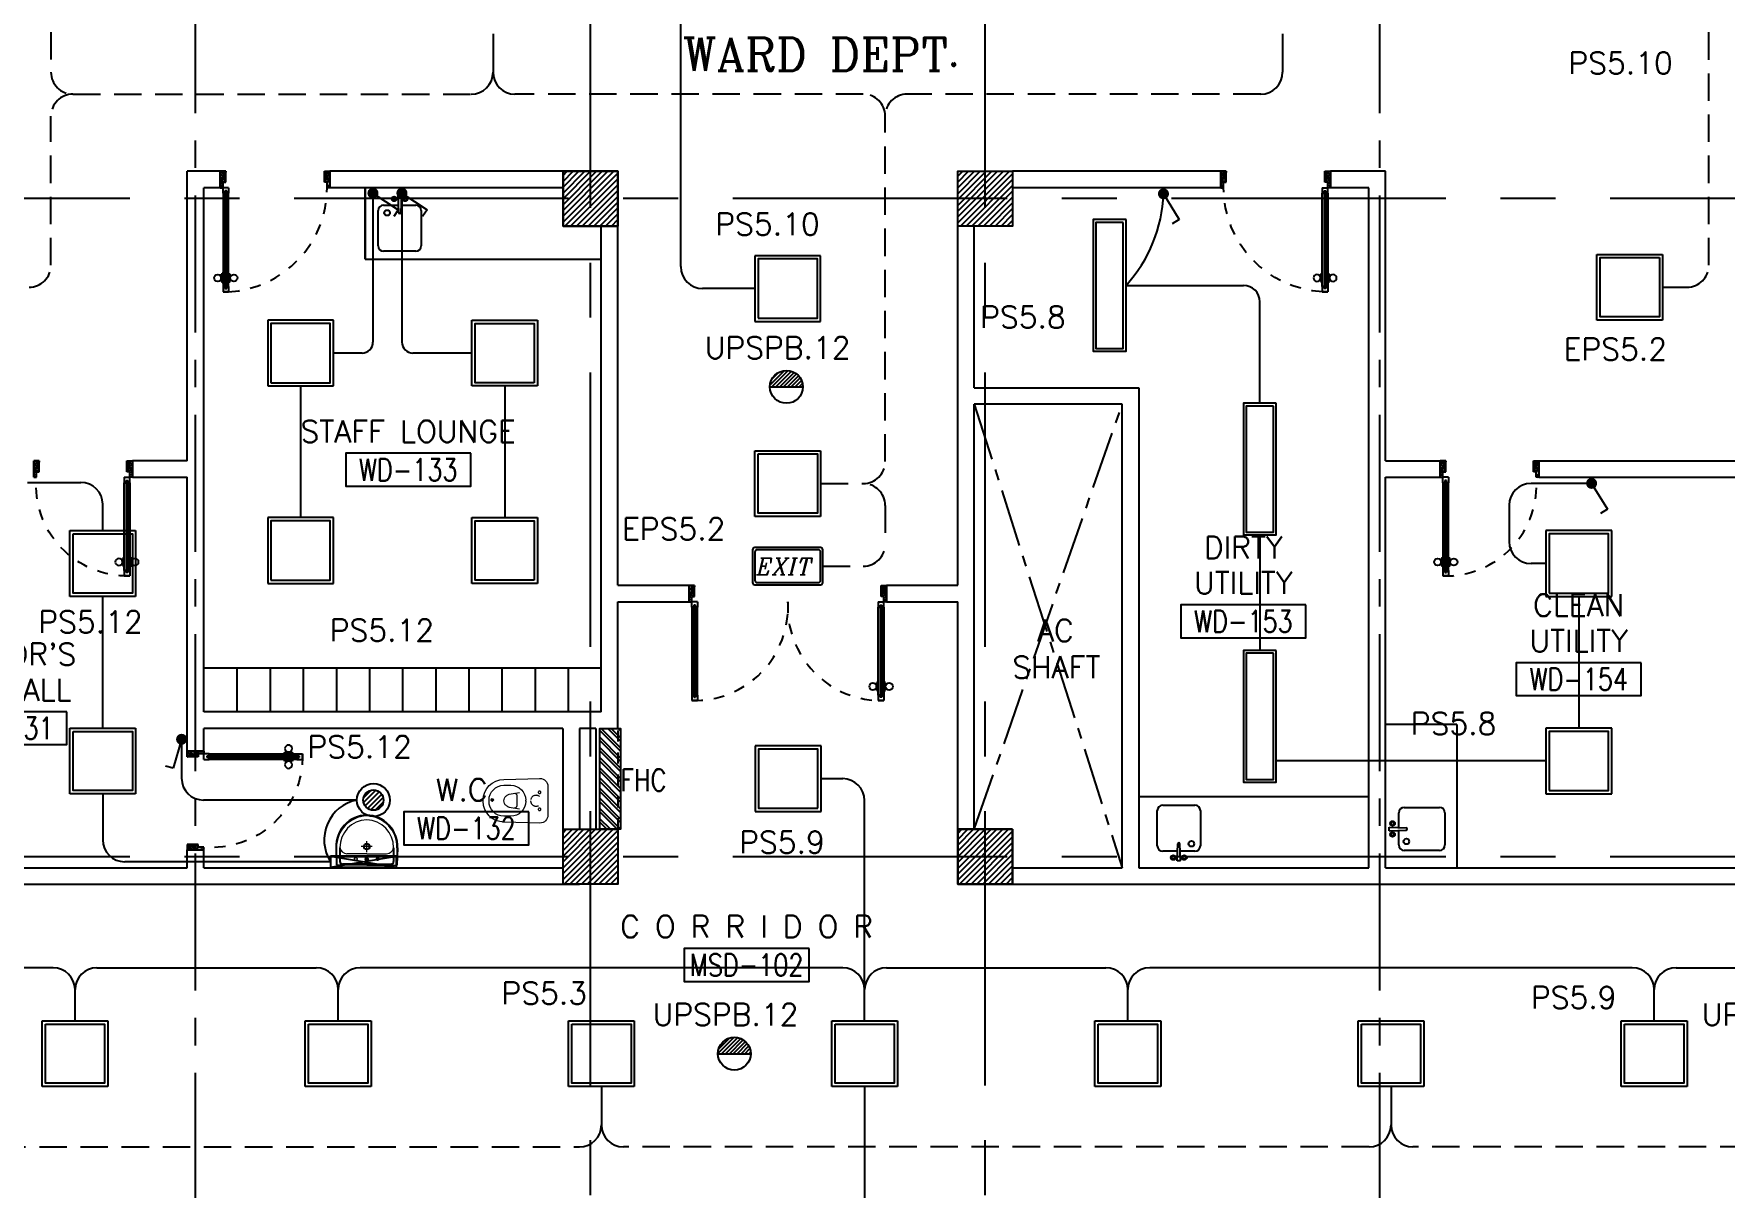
# Model space of a CAD drawing. Extents: x 0 to 92.9, y -1.3 to 78.2.
# Drawn here: x 59.37 to 74.79, y 33.74 to 44.26 of the extents above; entities that cross this region are included whole.
import ezdxf
from ezdxf.enums import TextEntityAlignment as Align

# ---------------------------------------------------------------- set-up
doc = ezdxf.new("R2010")
doc.units = 0
doc.header["$MEASUREMENT"] = 0
for name, pattern in [('CENTER', [2, 1.25, -0.25, 0.25, -0.25]), ('CENTER2', [1.125, 0.75, -0.125, 0.125, -0.125]), ('CENTERX2', [4, 2.5, -0.5, 0.5, -0.5]), ('DASHED', [0.75, 0.5, -0.25]), ('HIDDEN', [0.375, 0.25, -0.125]), ('HIDDEN2', [0.1875, 0.125, -0.0625])]:
    doc.linetypes.add(name, pattern=pattern)
doc.layers.get('0').update_dxf_attribs({"color": 11, "linetype": 'CONTINUOUS'})
for name, color, linetype in [('AXES', 11, 'CENTERX2'), ('AXES1', 11, 'CENTER'), ('COL', 11, 'CONTINUOUS'), ('DOOR', 11, 'CONTINUOUS'), ('E-CLINE', 2, 'CONTINUOUS'), ('E-HLINE', 2, 'HIDDEN'), ('E-LITE', 4, 'CONTINUOUS'), ('E-SWITCH', 4, 'CONTINUOUS'), ('E-SWITCHS', 4, 'CONTINUOUS'), ('E-TEXT', 4, 'CONTINUOUS'), ('E-TRXT', 4, 'CONTINUOUS'), ('EL-LITE', 4, 'CONTINUOUS'), ('FHC', 11, 'CONTINUOUS'), ('FIX', 11, 'CONTINUOUS'), ('HAT', 11, 'CONTINUOUS'), ('INSUL', 11, 'CONTINUOUS'), ('Locker', 11, 'CONTINUOUS'), ('ME-FIX', 11, 'CONTINUOUS'), ('RM-BOX', 11, 'CONTINUOUS'), ('RM-NAME', 11, 'CONTINUOUS'), ('RM-NO', 11, 'CONTINUOUS'), ('WALL', 11, 'CONTINUOUS')]:
    doc.layers.add(name, color=color, linetype=linetype)
doc.styles.add('ITALICC', font='italicc')
doc.styles.add('ROMANC', font='romanc', dxfattribs={"height": 0.1})
doc.styles.add('ROMANS', font='ROMANS.shx', dxfattribs={"width": 0.6})

# ---------------------------------------------------------------- blocks, each defined once
blk = doc.blocks.new('RM1')
at = {"layer": 'RM-BOX'}
blk.add_lwpolyline([(570, -200), (-570, -200), (-570, -500), (570, -500)], close=True, dxfattribs=at)
at = {"layer": 'RM-NAME', "style": 'ROMANS'}
for tag, p in [('ROOMNAME1', (0, 324)), ('ROOMNAME2', (0, 0))]:
    blk.add_attdef(tag, text='', height=200, dxfattribs=at).set_placement(p, align=Align.MIDDLE)
at = {"layer": 'RM-NO', "style": 'ROMANS', "width": 0.8}
blk.add_attdef('ROOMNO', text='', height=200, dxfattribs=at).set_placement((0, -350), align=Align.MIDDLE)
blk = doc.blocks.new('DOOR-10')
at = {"layer": 'DOOR', "color": 0, "linetype": 'ByBlock'}
for p, q in [((-26, 1100), (-76, 1100)), ((-76, 1100), (-26, 1100)), ((-76, 1050), (-76, 1100)), ((-26, 1050), (-26, 1100)), ((-83, 1005), (-92, 1005)), ((-92, 1005), (-92, 940)), ((-83, 940), (-92, 940)), ((-76, 1018), (-83, 1018)), ((-83, 928), (-83, 1018)), ((-83, 1005), (-83, 940)), ((-76, 928), (-83, 928)), ((-59, 1050), (-76, 1050)), ((-43, 1070), (-59, 1070)), ((-59, 1050), (-59, 1070)), ((-43, 1050), (-43, 1070)), ((-26, 1050), (-43, 1050)), ((-26, 1018), (-18, 1018)), ((-26, 928), (-18, 928)), ((-18, 928), (-18, 1018)), ((-18, 1005), (-9, 1005)), ((-18, 1005), (-18, 940)), ((-18, 940), (-9, 940)), ((-9, 1005), (-9, 940)), ((-76, 200), (-59, 200)), ((-76, 150), (-76, 200)), ((-59, 200), (-59, 180)), ((-59, 180), (-43, 180)), ((-43, 200), (-26, 200)), ((-43, 180), (-43, 200)), ((-26, 200), (-26, 150)), ((-1001, 0), (-1001, 150)), ((-1001, 150), (-976, 150)), ((-1001, 150), (-1001, 0)), ((-951, 0), (-1001, 0)), ((-976, 150), (-976, 100)), ((-976, 100), (-951, 100)), ((-951, 100), (-951, 0)), ((-76, 150), (-26, 150)), ((-51, 100), (-51, 0)), ((-26, 100), (-51, 100)), ((-51, 0), (-1, 0)), ((-1, 150), (-26, 150)), ((-26, 150), (-26, 100))]:
    blk.add_line(p, q, dxfattribs=at)
at = {"layer": 'DOOR', "linetype": 'ByBlock'}
for p, q in [((-76, 1050), (-76, 200)), ((-59, 200), (-59, 1050)), ((-43, 200), (-43, 1050)), ((-26, 200), (-26, 1050))]:
    blk.add_line(p, q, dxfattribs=at)
at = {"layer": 'DOOR', "color": 9, "linetype": 'ByBlock'}
for p, q in [((-951, 0), (-1001, 114)), ((-951, 0), (-1001, 40)), ((-951, 0), (-964, 100)), ((-51, 0), (-1, 114)), ((-51, 0), (-37, 100)), ((-51, 0), (-1, 40)), ((-1, 0), (-1, 150))]:
    blk.add_line(p, q, dxfattribs=at)
at = {"layer": 'DOOR', "color": 0, "linetype": 'ByBlock'}
for centre in [(-124, 973), (23, 973)]:
    blk.add_circle(centre, 32.4, dxfattribs=at)
at = {"layer": 'DOOR', "linetype": 'HIDDEN', "ltscale": 0.5}
blk.add_arc((-23, 149), 952, 93.1482, 179.9482, dxfattribs=at)
at = {"layer": 'DOOR', "color": 9, "linetype": 'ByBlock'}
for centre, radius, start, end in [((-951, 0), 154, 103.7142, 108.8947), ((-951, 0), 134, 100.72, 111.8402), ((-951, 0), 94.4, 90, 121.9818), ((-951, 0), 74.4, 90, 132.2236), ((-951, 0), 54.4, 90, 156.7926), ((-951, 0), 34.4, 90, 180), ((-951, 0), 14.4, 90, 180), ((-51, 0), 94.4, 58.0182, 90), ((-51, 0), 74.4, 47.7764, 90), ((-51, 0), 54.4, 23.2074, 90), ((-51, 0), 34.4, 0, 90), ((-51, 0), 14.4, 0, 90), ((-51, 0), 134, 68.1598, 79.28), ((-51, 0), 114, 64.0838, 77.3774), ((-51, 0), 154, 71.1053, 76.2858)]:
    blk.add_arc(centre, radius, start, end, dxfattribs=at)
blk = doc.blocks.new('COL50')
at = {"layer": 'COL'}
blk.add_lwpolyline([(-250, 250), (-250, -250), (250, -250), (250, 250)], close=True, dxfattribs=at)
blk = doc.blocks.new('*X90')
at = {"color": 0}
for p, q in [((235129, 155526), (235592, 155990)), ((235129, 155579), (235539, 155990)), ((235129, 155632), (235486, 155990)), ((235129, 155685), (235433, 155990)), ((235129, 155738), (235380, 155990)), ((235129, 155791), (235327, 155990)), ((235129, 155844), (235274, 155990)), ((235129, 155897), (235221, 155990)), ((235129, 155950), (235168, 155990)), ((235145, 155490), (235629, 155973)), ((235198, 155490), (235629, 155920)), ((235251, 155490), (235629, 155867)), ((235304, 155490), (235629, 155814)), ((235357, 155490), (235629, 155761)), ((235410, 155490), (235629, 155708)), ((235464, 155490), (235629, 155655)), ((235517, 155490), (235629, 155602)), ((235570, 155490), (235629, 155549)), ((235623, 155490), (235629, 155496))]:
    blk.add_line(p, q, dxfattribs=at)
blk = doc.blocks.new('*X91')
at = {"color": 0}
for p, q in [((238729, 155520), (239199, 155990)), ((238729, 155573), (239145, 155990)), ((238729, 155626), (239092, 155990)), ((238729, 155679), (239039, 155990)), ((238729, 155732), (238986, 155990)), ((238729, 155785), (238933, 155990)), ((238729, 155838), (238880, 155990)), ((238729, 155891), (238827, 155990)), ((238729, 155944), (238774, 155990)), ((238752, 155490), (239229, 155967)), ((238805, 155490), (239229, 155914)), ((238858, 155490), (239229, 155861)), ((238911, 155490), (239229, 155808)), ((238964, 155490), (239229, 155755)), ((239017, 155490), (239229, 155702)), ((239070, 155490), (239229, 155649)), ((239123, 155490), (239229, 155596)), ((239176, 155490), (239229, 155542))]:
    blk.add_line(p, q, dxfattribs=at)
blk = doc.blocks.new('*X92')
at = {"color": 0}
for p, q in [((238729, 149527), (239191, 149990)), ((238729, 149580), (239138, 149990)), ((238729, 149633), (239085, 149990)), ((238729, 149686), (239032, 149990)), ((238729, 149739), (238979, 149990)), ((238729, 149792), (238926, 149990)), ((238729, 149845), (238873, 149990)), ((238729, 149898), (238820, 149990)), ((238729, 149951), (238767, 149990)), ((238744, 149490), (239229, 149974)), ((238797, 149490), (239229, 149921)), ((238850, 149490), (239229, 149868)), ((238903, 149490), (239229, 149815)), ((238956, 149490), (239229, 149762)), ((239009, 149490), (239229, 149709)), ((239062, 149490), (239229, 149656)), ((239116, 149490), (239229, 149603)), ((239169, 149490), (239229, 149550)), ((239222, 149490), (239229, 149497))]:
    blk.add_line(p, q, dxfattribs=at)
blk = doc.blocks.new('DOOR90')
at = {"layer": 'DOOR', "linetype": 'ByBlock'}
for p, q in [((0, 0), (-150, 0)), ((-200, -25), (-1000, -25)), ((-200, -42), (-1000, -42)), ((-200, -58), (-1000, -58)), ((-1000, -75), (-200, -75))]:
    blk.add_line(p, q, dxfattribs=at)
at = {"layer": 'DOOR', "color": 0, "linetype": 'ByBlock'}
for p, q in [((-150, 0), (-150, -25)), ((-150, 0), (0, 0)), ((0, -50), (0, 0)), ((-1050, -25), (-1050, -75)), ((-1050, -75), (-1050, -25)), ((-1000, -25), (-1050, -25)), ((-1000, -75), (-1050, -75)), ((-1020, -42), (-1020, -58)), ((-1000, -42), (-1020, -42)), ((-1000, -58), (-1020, -58)), ((-1000, -25), (-1000, -42)), ((-1000, -58), (-1000, -75)), ((-968, -25), (-968, -18)), ((-878, -18), (-968, -18)), ((-968, -75), (-968, -82)), ((-878, -82), (-968, -82)), ((-955, -18), (-955, -9)), ((-955, -9), (-890, -9)), ((-955, -18), (-890, -18)), ((-955, -82), (-955, -91)), ((-955, -82), (-890, -82)), ((-955, -91), (-890, -91)), ((-890, -18), (-890, -9)), ((-890, -82), (-890, -91)), ((-878, -25), (-878, -18)), ((-878, -75), (-878, -82)), ((-200, -42), (-200, -25)), ((-200, -25), (-150, -25)), ((-180, -42), (-200, -42)), ((-200, -75), (-200, -58)), ((-200, -58), (-180, -58)), ((-150, -75), (-200, -75)), ((-180, -58), (-180, -42)), ((-150, -75), (-150, -25)), ((-150, -25), (-100, -25)), ((-100, -25), (-100, -50)), ((-100, -50), (0, -50)), ((-150, -900), (-150, -875)), ((-150, -875), (-100, -875)), ((0, -900), (-150, -900)), ((-150, -900), (0, -900)), ((-100, -850), (0, -850)), ((-100, -875), (-100, -850)), ((0, -850), (0, -900))]:
    blk.add_line(p, q, dxfattribs=at)
at = {"layer": 'DOOR', "color": 9, "linetype": 'ByBlock'}
for p, q in [((0, -50), (-114, 0)), ((0, -50), (-40, 0)), ((0, -50), (-100, -37)), ((0, -850), (-114, -900)), ((0, -850), (-100, -863)), ((0, -850), (-40, -900))]:
    blk.add_line(p, q, dxfattribs=at)
at = {"layer": 'DOOR', "color": 0, "linetype": 'ByBlock'}
for centre in [(-923, 24), (-923, -124)]:
    blk.add_circle(centre, 32.4, dxfattribs=at)
at = {"layer": 'DOOR', "color": 9, "linetype": 'ByBlock'}
for centre, radius, start, end in [((0, -50), 74.4, 137.7764, 180), ((0, -50), 54.4, 113.2074, 180), ((0, -50), 154, 161.1053, 166.2858), ((0, -50), 134, 158.1598, 169.28), ((0, -50), 114, 154.0838, 167.3774), ((0, -50), 94.4, 148.0182, 180), ((0, -50), 34.4, 90, 180), ((0, -50), 14.4, 90, 180), ((0, -850), 154, 193.7142, 198.8947), ((0, -850), 134, 190.72, 201.8402), ((0, -850), 94.4, 180, 211.9818), ((0, -850), 74.4, 180, 222.2236), ((0, -850), 54.4, 180, 246.7926), ((0, -850), 34.4, 180, 270), ((0, -850), 14.4, 180, 270)]:
    blk.add_arc(centre, radius, start, end, dxfattribs=at)
at = {"layer": 'DOOR', "linetype": 'HIDDEN', "ltscale": 0.5}
blk.add_arc((-222, -50), 828, 178.2701, 275.003, dxfattribs=at)
blk = doc.blocks.new('*X93')
at = {"color": 0}
for p, q in [((235129, 149533), (235585, 149990)), ((235129, 149586), (235532, 149990)), ((235129, 149639), (235479, 149990)), ((235129, 149692), (235426, 149990)), ((235129, 149745), (235373, 149990)), ((235129, 149798), (235320, 149990)), ((235129, 149851), (235267, 149990)), ((235129, 149905), (235214, 149990)), ((235129, 149958), (235161, 149990)), ((235138, 149490), (235629, 149980)), ((235191, 149490), (235629, 149927)), ((235244, 149490), (235629, 149874)), ((235297, 149490), (235629, 149821)), ((235350, 149490), (235629, 149768)), ((235403, 149490), (235629, 149715)), ((235456, 149490), (235629, 149662)), ((235509, 149490), (235629, 149609)), ((235562, 149490), (235629, 149556)), ((235615, 149490), (235629, 149503))]:
    blk.add_line(p, q, dxfattribs=at)
blk = doc.blocks.new('A$C272A55A0')
at = {"layer": 'DOOR', "color": 0, "linetype": 'ByBlock'}
for p, q in [((0, 900), (0, 1050)), ((50, 1050), (0, 1050)), ((25, 950), (50, 950)), ((25, 900), (25, 950)), ((50, 950), (50, 1050)), ((1750, 950), (1750, 1050)), ((1750, 1050), (1800, 1050)), ((1775, 950), (1750, 950)), ((1775, 900), (1775, 950)), ((1800, 1050), (1800, 900)), ((0, 900), (25, 900)), ((75, 900), (25, 900)), ((25, 850), (25, 900)), ((42, 850), (25, 850)), ((58, 870), (42, 870)), ((42, 870), (42, 850)), ((58, 850), (58, 870)), ((75, 850), (58, 850)), ((75, 900), (75, 850)), ((1725, 900), (1775, 900)), ((1725, 900), (1725, 850)), ((1725, 850), (1742, 850)), ((1742, 870), (1758, 870)), ((1742, 850), (1742, 870)), ((1758, 870), (1758, 850)), ((1758, 850), (1775, 850)), ((1800, 900), (1775, 900)), ((1775, 850), (1775, 900)), ((1718, 160), (1709, 160)), ((1709, 95), (1709, 160)), ((1725, 173), (1718, 173)), ((1718, 173), (1718, 83)), ((1718, 95), (1718, 160)), ((1775, 173), (1782, 173)), ((1782, 173), (1782, 83)), ((1782, 160), (1791, 160)), ((1782, 95), (1782, 160)), ((1791, 95), (1791, 160)), ((25, 50), (42, 50)), ((25, 50), (25, 0)), ((25, 0), (75, 0)), ((75, 0), (25, 0)), ((42, 50), (42, 30)), ((42, 30), (58, 30)), ((58, 50), (75, 50)), ((58, 50), (58, 30)), ((75, 50), (75, 0)), ((1718, 95), (1709, 95)), ((1725, 83), (1718, 83)), ((1742, 50), (1725, 50)), ((1725, 50), (1725, 0)), ((1775, 0), (1725, 0)), ((1725, 0), (1775, 0)), ((1742, 50), (1742, 30)), ((1758, 30), (1742, 30)), ((1775, 50), (1758, 50)), ((1758, 50), (1758, 30)), ((1775, 83), (1782, 83)), ((1775, 50), (1775, 0)), ((1782, 95), (1791, 95))]:
    blk.add_line(p, q, dxfattribs=at)
at = {"layer": 'DOOR', "color": 9, "linetype": 'ByBlock'}
for p, q in [((50, 1050), (0, 1010)), ((50, 1050), (0, 937)), ((50, 1050), (37, 950)), ((1750, 1050), (1800, 1010)), ((1750, 1050), (1800, 937)), ((1750, 1050), (1763, 950))]:
    blk.add_line(p, q, dxfattribs=at)
at = {"layer": 'DOOR', "linetype": 'ByBlock'}
for p, q in [((25, 850), (25, 50)), ((42, 850), (42, 50)), ((58, 850), (58, 50)), ((75, 50), (75, 850)), ((1725, 50), (1725, 850)), ((1742, 850), (1742, 50)), ((1758, 850), (1758, 50)), ((1775, 850), (1775, 50))]:
    blk.add_line(p, q, dxfattribs=at)
at = {"layer": 'DOOR', "color": 0, "linetype": 'ByBlock'}
for centre in [(1676, 128), (1824, 128)]:
    blk.add_circle(centre, 32.4, dxfattribs=at)
at = {"layer": 'DOOR', "color": 9, "linetype": 'ByBlock'}
for centre, radius, start, end in [((50, 1050), 54.4, 203.2074, 270), ((50, 1050), 74.4, 227.7764, 270), ((50, 1050), 94.4, 238.0182, 270), ((50, 1050), 114, 244.0838, 257.3774), ((50, 1050), 134, 248.1598, 259.28), ((50, 1050), 34.4, 180, 270), ((50, 1050), 14.4, 180, 270), ((1750, 1050), 14.4, 270, 0), ((1750, 1050), 34.4, 270, 0), ((1750, 1050), 54.4, 270, 336.7926), ((1750, 1050), 74.4, 270, 312.2236), ((1750, 1050), 94.4, 270, 301.9818), ((1750, 1050), 114, 282.6226, 295.9162), ((1750, 1050), 134, 280.72, 291.8402), ((50, 1050), 154, 251.1053, 256.2858), ((1750, 1050), 154, 283.7142, 288.8947)]:
    blk.add_arc(centre, radius, start, end, dxfattribs=at)
at = {"layer": 'DOOR', "linetype": 'HIDDEN', "ltscale": 0.5}
for centre, start, end in [((50, 851), 268.3174, 3.2965), ((1750, 851), 176.7035, 271.6826)]:
    blk.add_arc(centre, 851, start, end, dxfattribs=at)
at = {"layer": 'WALL', "linetype": 'ByBlock'}
blk.add_line((1800, 900), (1800, 1050), dxfattribs=at)
blk = doc.blocks.new('LAV1')
at = {"layer": 'FIX', "linetype": 'ByBlock', "ltscale": 0.3}
for p, q in [((-280, 210), (-275, 50)), ((-245, 210), (-245, 85)), ((245, 210), (245, 85)), ((280, 210), (275, 50)), ((0, 60), (-220, 60)), ((0, 60), (220, 60))]:
    blk.add_line(p, q, dxfattribs=at)
at = {"layer": 'FIX', "linetype": 'Continuous', "lineweight": 20}
for p, q in [((-275, 210), (-275, 50)), ((0, 155), (-181, 155)), ((0, 155), (181, 155)), ((275, 210), (275, 50)), ((0, 50), (-275, 50)), ((0, 50), (-252, 50)), ((0, 50), (275, 50)), ((0, 50), (252, 50))]:
    blk.add_line(p, q, dxfattribs=at)
at = {"layer": 'FIX', "linetype": 'DASHED', "lineweight": 20, "ltscale": 0.05}
for p, q in [((50, 220), (-50, 220)), ((0, 170), (0, 270)), ((0, 170), (0, 270))]:
    blk.add_line(p, q, dxfattribs=at)
at = {"layer": 'FIX', "lineweight": 20}
for p, q in [((16, 107), (-15, 107)), ((0, 92), (0, 123))]:
    blk.add_line(p, q, dxfattribs=at)
for centre, radius in [((0, 220), 29.5), ((0, 220), 22.5), ((0, 107), 15.5)]:
    blk.add_circle(centre, radius, dxfattribs=at)
at = {"layer": 'FIX', "linetype": 'HIDDEN', "lineweight": 20, "ltscale": 0.05}
for centre in [(-100, 107), (100, 107)]:
    blk.add_circle(centre, 12.4, dxfattribs=at)
at = {"layer": 'FIX', "linetype": 'ByBlock', "ltscale": 0.3}
for centre, radius, start, end in [((7, 220), 287, 91.3776, 182.0064), ((-7, 220), 287, 357.9936, 88.6224), ((-220, 85), 24.9, 179.7021, 269.9486), ((220, 85), 24.9, 270.0514, 0.2979)]:
    blk.add_arc(centre, radius, start, end, dxfattribs=at)
at = {"layer": 'FIX', "linetype": 'Continuous', "lineweight": 20}
for centre, radius, start, end in [((8, 217), 283, 91.6988, 181.351), ((8, 212), 253, 91.7328, 180.4884), ((-8, 217), 283, 358.649, 88.3012), ((-8, 212), 253, 359.5116, 88.2672), ((-179, 222), 66.9, 190.2006, 268.0786), ((179, 222), 66.9, 271.9214, 349.7994)]:
    blk.add_arc(centre, radius, start, end, dxfattribs=at)
blk = doc.blocks.new('WC1')
at = {"layer": 'FIX', "lineweight": 20}
for p, q in [((-210, 204), (-538, 194)), ((-727, 5), (-727, -5)), ((-674, 5), (-674, -5)), ((-534, 24), (-540, 0)), ((-540, 0), (-534, -24)), ((-475, 141), (-538, 141)), ((-395, 76), (-490, 60)), ((-339, 5), (-339, -5)), ((-137, 0), (-137, 131)), ((-137, -131), (-137, 0)), ((-538, -141), (-475, -141)), ((-490, -60), (-395, -76)), ((-538, -194), (-210, -204)), ((-213, -204), (-210, -204))]:
    blk.add_line(p, q, dxfattribs=at)
at = {"layer": 'FIX', "linetype": 'Continuous', "lineweight": 20}
blk.add_line((-420, -47), (-420, 45), dxfattribs=at)
at = {"layer": 'FIX', "linetype": 'HIDDEN2', "lineweight": 20, "ltscale": 0.3}
blk.add_circle((-245, 0), 49.8, dxfattribs=at)
at = {"layer": 'FIX', "linetype": 'HIDDEN', "lineweight": 20, "ltscale": 0.05}
for centre in [(-213, 78), (-213, -77)]:
    blk.add_circle(centre, 11.6, dxfattribs=at)
at = {"layer": 'FIX', "lineweight": 20}
for centre, radius, start, end in [((-538, 5), 189, 90, 180), ((-210, 131), 73, 360, 90), ((-538, 5), 136, 90, 180), ((-473, -7), 68.2, 128.9242, 152.8468), ((-464, -18), 82, 108.496, 128.9242), ((-475, 5), 136, 360, 90), ((-538, -5), 189, 180, 270), ((-538, -5), 136, 180, 270), ((-473, 7), 68.2, 207.1532, 231.0758), ((-464, 18), 82, 231.0758, 251.504), ((-475, -5), 136, 270, 0), ((-210, -131), 73, 270, 0)]:
    blk.add_arc(centre, radius, start, end, dxfattribs=at)
at = {"layer": 'FIX', "linetype": 'Continuous', "lineweight": 20}
for centre, start, end in [((-443, 46), 357.6662, 91.6121), ((-442, -46), 268.3879, 2.3338)]:
    blk.add_arc(centre, 22.3, start, end, dxfattribs=at)
blk = doc.blocks.new('L42')
at = {"layer": 'E-LITE'}
for p, q in [((0.3, 0.3), (-0.3, 0.3)), ((-0.3, 0.3), (-0.3, -0.3)), ((0.3, -0.3), (0.3, 0.3)), ((-0.3, -0.3), (0.3, -0.3))]:
    blk.add_line(p, q, dxfattribs=at)
at = {"layer": 'E-LITE', "color": 8}
blk.add_lwpolyline([(-0.27, 0.27), (-0.27, -0.27), (0.27, -0.27), (0.27, 0.27)], close=True, dxfattribs=at)
blk = doc.blocks.new('MR20')
at = {"layer": 'E-LITE'}
for p, q in [((-300, 100), (-300, 0)), ((-300, 100), (-300, 0)), ((-300, 0), (300, 0)), ((-300, 0), (300, 0)), ((-300, 0), (300, 0)), ((-300, 0), (-300, 0)), ((300, 0), (300, 100)), ((300, 0), (300, 100)), ((300, 0), (300, 0))]:
    blk.add_line(p, q, dxfattribs=at)
at = {"layer": 'E-LITE', "color": 3}
blk.add_line((300, 100), (-300, 100), dxfattribs=at)
at = {"layer": 'E-LITE', "color": 8}
for p, q in [((300, 0), (-300, 100)), ((300, 100), (-300, 0))]:
    blk.add_line(p, q, dxfattribs=at)
blk = doc.blocks.new('*X49')
at = {"color": 0}
for p, q in [((21548.527, 18540.142), (21548.801, 18540.415)), ((21548.529, 18539.966), (21548.977, 18540.414)), ((21548.584, 18539.845), (21549.098, 18540.359)), ((21548.672, 18539.756), (21549.187, 18540.271)), ((21548.793, 18539.7), (21549.243, 18540.15)), ((21548.966, 18539.696), (21549.246, 18539.977))]:
    blk.add_line(p, q, dxfattribs=at)
blk = doc.blocks.new('SPOT')
at = {"layer": 'E-LITE'}
for radius in [0.6, 0.369]:
    blk.add_circle((0, 0), radius, dxfattribs=at)
at = {"layer": 'E-LITE', "color": 8}
blk.add_blockref('*X49', (-21548.886, -18540.056), dxfattribs=at)
blk = doc.blocks.new('1G1W')
for p, q in [((0, 0), (0.55, 0)), ((0.55, 0), (0.55, -0.15))]:
    blk.add_line(p, q)
at = {"const_width": 0.1}
blk.add_lwpolyline([(-0.05, 0, 1), (0.05, 0, 1)], format="xyb", close=True, dxfattribs=at)
blk = doc.blocks.new('EXIT')
at = {"layer": 'E-LITE', "color": 4}
for p, q in [((0.3, 0.17), (-0.3, 0.17)), ((-0.32, 0.15), (-0.32, -0.15)), ((0.32, -0.15), (0.32, 0.15)), ((-0.3, -0.17), (0.3, -0.17))]:
    blk.add_line(p, q, dxfattribs=at)
at = {"layer": 'E-LITE', "color": 8}
for p, q in [((-0.3, 0.13), (-0.3, -0.13)), ((0.28, 0.15), (-0.28, 0.15)), ((0.3, -0.13), (0.3, 0.13)), ((-0.28, -0.15), (0.28, -0.15))]:
    blk.add_line(p, q, dxfattribs=at)
at = {"layer": 'E-LITE', "color": 4}
for centre, start, end in [((-0.3, 0.15), 90, 180), ((0.3, 0.15), 360, 90), ((-0.3, -0.15), 180, 270), ((0.3, -0.15), 270, 0)]:
    blk.add_arc(centre, 0.02, start, end, dxfattribs=at)
at = {"layer": 'E-LITE', "color": 8}
for centre, start, end in [((-0.28, 0.13), 90, 180), ((0.28, 0.13), 0, 90), ((-0.28, -0.13), 180, 270), ((0.28, -0.13), 270, 0)]:
    blk.add_arc(centre, 0.02, start, end, dxfattribs=at)
at = {"layer": 'E-LITE', "color": 5, "style": 'ITALICC'}
blk.add_text('EXIT', height=0.15, dxfattribs=at).set_placement((-0.284, -0.078))
blk = doc.blocks.new('EL')
at = {"layer": 'EL-LITE'}
h = blk.add_hatch(dxfattribs=at)
h.set_pattern_fill('ANSI31', color=4, scale=0.2, style=0)
h.set_pattern_definition([(45, (587.071197, 567.777136), (-0.0176776695, 0.0176776695), [])])
h.paths.add_polyline_path([(0.15, 0, 1), (-0.15, 0)])
at = {"layer": 'EL-LITE', "color": 4}
blk.add_line((-0.15, 0), (0.15, 0), dxfattribs=at)
blk.add_circle((0, 0), 0.15, dxfattribs=at)
blk = doc.blocks.new('L24')
at = {"color": 4}
blk.add_lwpolyline([(-0.6, 0.15), (-0.6, -0.15), (0.6, -0.15), (0.6, 0.15)], close=True, dxfattribs=at)
at = {"layer": 'E-LITE', "color": 8}
blk.add_lwpolyline([(-0.575, 0.125), (-0.575, -0.125), (0.575, -0.125), (0.575, 0.125)], close=True, dxfattribs=at)

msp = doc.modelspace()

# ---------------------------------------------------------------- hatches: boundary and pattern name
at = {"layer": 'FHC', "linetype": 'ByBlock', "ltscale": 0.3}
h = msp.add_hatch(dxfattribs=at)
h.set_pattern_fill('ANSI32', color=11, scale=0.175, angle=90, style=0)
h.set_pattern_definition([(135, (95.76957, -195.188575), (-0.046403883, -0.046403883), []), (135, (95.76957, -195.15764), (-0.046403883, -0.046403883), [])])
h.paths.add_polyline_path([(64.719, 37.928), (64.529, 37.928), (64.529, 37.008), (64.719, 37.008)])
h.paths.add_polyline_path([(65.14, 36.795), (64.719, 36.795), (64.719, 37.057), (65.14, 37.057)], flags=9)

# ---------------------------------------------------------------- linework, layer by layer
at = {"layer": 'AXES'}
for p, q in [((64.443, -1.327), (64.443, 77.486)), ((68.043, -1.327), (68.043, 77.486)), ((92.243, 42.758), (24.203, 42.758)), ((92.243, 36.758), (24.203, 36.758))]:
    msp.add_line(p, q, dxfattribs=at)
at = {"layer": 'AXES1'}
for p, q in [((60.843, 5.538), (60.843, 64.358)), ((71.643, 5.538), (71.643, 64.358))]:
    msp.add_line(p, q, dxfattribs=at)
at = {"layer": 'E-CLINE', "color": 4}
for p, q in [((65.267, 42.138), (65.267, 44.361)), ((69.328, 41.967), (70.398, 41.967)), ((65.943, 41.938), (65.467, 41.938)), ((70.548, 40.892), (70.548, 41.817)), ((61.801, 41.05), (61.801, 39.85)), ((63.662, 41.05), (63.662, 39.85)), ((70.548, 39.692), (70.548, 38.638)), ((59.997, 37.931), (59.997, 39.131)), ((73.456, 39.131), (73.456, 37.931)), ((73.156, 37.631), (70.698, 37.631)), ((59.997, 37.331), (59.997, 36.912)), ((62.075, 36.712), (60.197, 36.712))]:
    msp.add_line(p, q, dxfattribs=at)
at = {"layer": 'E-CLINE', "color": 4, "linetype": 'ByBlock'}
for p, q in [((63.556, 44.261), (63.556, 43.911)), ((70.756, 44.261), (70.756, 43.911)), ((66.547, 37.47), (66.744, 37.47)), ((66.944, 35.546), (66.944, 37.27)), ((59.544, 35.746), (55.144, 35.746)), ((59.944, 35.746), (61.944, 35.746)), ((66.744, 35.746), (62.344, 35.746)), ((67.144, 35.746), (69.144, 35.746)), ((73.944, 35.746), (69.544, 35.746)), ((74.344, 35.746), (76.344, 35.746)), ((59.744, 35.262), (59.744, 35.546)), ((62.144, 35.262), (62.144, 35.546)), ((66.944, 35.262), (66.944, 35.546)), ((69.344, 35.262), (69.344, 35.546)), ((74.144, 35.262), (74.144, 35.546)), ((64.544, 34.662), (64.544, 34.312)), ((66.944, 34.662), (66.944, 32.653)), ((71.744, 34.662), (71.744, 34.312))]:
    msp.add_line(p, q, dxfattribs=at)
for centre, start, end in [((63.356, 43.911), 270, 0), ((63.756, 43.911), 180, 270), ((70.556, 43.911), 270, 0), ((66.744, 37.27), 0, 90), ((59.544, 35.546), 0, 90), ((59.944, 35.546), 90, 180), ((61.944, 35.546), 0, 90), ((62.344, 35.546), 90, 180), ((66.744, 35.546), 0, 90), ((67.144, 35.546), 90, 180), ((69.144, 35.546), 0, 90), ((69.544, 35.546), 90, 180), ((73.944, 35.546), 0, 90), ((74.344, 35.546), 90, 180), ((64.344, 34.312), 270, 0), ((64.744, 34.312), 180, 270), ((71.544, 34.312), 270, 0), ((71.944, 34.312), 180, 270)]:
    msp.add_arc(centre, 0.2, start, end, dxfattribs=at)
at = {"layer": 'E-CLINE', "color": 4}
for centre, radius, start, end in [((68.355, 42.853), 1.316, 317.7132, 357.8034), ((65.467, 42.138), 0.2, 180, 270), ((70.398, 41.817), 0.15, 0, 90), ((62.385, 36.912), 0.369, 100.8139, 212.8421), ((60.197, 36.912), 0.2, 180, 270)]:
    msp.add_arc(centre, radius, start, end, dxfattribs=at)
at = {"layer": 'E-HLINE', "color": 4}
for p, q in [((59.525, 46.527), (59.525, 43.911)), ((74.643, 42.15), (74.643, 46.527)), ((59.725, 43.711), (63.356, 43.711)), ((66.932, 43.711), (63.756, 43.711)), ((70.556, 43.711), (67.332, 43.711)), ((59.525, 42.15), (59.525, 43.511)), ((67.132, 40.36), (67.132, 43.511)), ((74.221, 41.95), (74.443, 41.95)), ((66.543, 40.16), (66.932, 40.16)), ((67.132, 39.96), (67.132, 39.607)), ((66.563, 39.407), (66.932, 39.407)), ((57.544, 34.112), (64.344, 34.112)), ((71.544, 34.112), (64.744, 34.112)), ((78.744, 34.112), (71.944, 34.112))]:
    msp.add_line(p, q, dxfattribs=at)
for centre, start, end in [((59.725, 43.911), 180, 270), ((59.725, 43.511), 90, 180), ((66.932, 43.511), 0, 90), ((67.332, 43.511), 90, 180), ((59.325, 42.15), 270, 0), ((74.443, 42.15), 270, 0), ((66.932, 40.36), 270, 0), ((66.932, 39.96), 0, 90), ((66.932, 39.607), 270, 0)]:
    msp.add_arc(centre, 0.2, start, end, dxfattribs=at)
at = {"layer": 'E-SWITCH', "color": 4}
for p, q in [((62.461, 42.808), (62.691, 42.657)), ((62.461, 42.808), (62.461, 41.45)), ((62.725, 42.808), (62.955, 42.657)), ((62.725, 42.808), (62.725, 41.45)), ((62.691, 42.657), (62.65, 42.594)), ((62.955, 42.657), (62.914, 42.594)), ((62.361, 41.35), (62.101, 41.35)), ((63.362, 41.35), (62.825, 41.35)), ((59.311, 40.171), (59.797, 40.171)), ((73.573, 40.162), (73.021, 40.162)), ((59.997, 39.731), (59.997, 39.971)), ((72.821, 39.962), (72.821, 39.631)), ((73.156, 39.431), (73.021, 39.431)), ((60.716, 37.828), (60.64, 37.564)), ((60.716, 37.828), (60.716, 37.474)), ((60.64, 37.564), (60.568, 37.585)), ((62.315, 37.274), (60.916, 37.274))]:
    msp.add_line(p, q, dxfattribs=at)
at = {"layer": 'E-SWITCH', "color": 4, "const_width": 0.05}
for points in [[(62.44, 42.822, 1), (62.482, 42.794, 1)], [(62.704, 42.822, 1), (62.746, 42.794, 1)], [(60.695, 37.842, 1), (60.737, 37.815, 1)]]:
    msp.add_lwpolyline(points, format="xyb", close=True, dxfattribs=at)
at = {"layer": 'E-SWITCH', "color": 4}
for centre, radius, start, end in [((62.361, 41.45), 0.1, 270, 0), ((62.825, 41.45), 0.1, 180, 270), ((59.797, 39.971), 0.2, 0, 90), ((73.021, 39.962), 0.2, 90, 180), ((73.021, 39.631), 0.2, 180, 270), ((60.916, 37.474), 0.2, 180, 270)]:
    msp.add_arc(centre, radius, start, end, dxfattribs=at)
at = {"layer": 'FHC', "linetype": 'ByBlock', "ltscale": 0.3}
msp.add_lwpolyline([(64.529, 37.008), (64.529, 37.928), (64.719, 37.928), (64.719, 37.008)], close=True, dxfattribs=at)
at = {"layer": 'INSUL', "linetype": 'CENTER2', "ltscale": 0.7}
for p, q in [((67.944, 40.883), (69.293, 36.658)), ((67.944, 37.008), (69.293, 40.883))]:
    msp.add_line(p, q, dxfattribs=at)
at = {"layer": 'Locker'}
msp.add_line((64.543, 38.478), (60.918, 38.478), dxfattribs=at)
at = {"layer": 'Locker', "linetype": 'Continuous'}
for p, q in [((61.221, 38.478), (61.221, 38.078)), ((61.523, 38.478), (61.523, 38.078)), ((61.825, 38.478), (61.825, 38.078)), ((62.127, 38.478), (62.127, 38.078)), ((62.429, 38.478), (62.429, 38.078)), ((62.731, 38.478), (62.731, 38.078)), ((63.033, 38.478), (63.033, 38.078)), ((63.335, 38.478), (63.335, 38.078)), ((63.637, 38.478), (63.637, 38.078)), ((63.939, 38.478), (63.939, 38.078)), ((64.241, 38.478), (64.241, 38.078))]:
    msp.add_line(p, q, dxfattribs=at)
at = {"layer": 'ME-FIX'}
for p, q in [((62.389, 42.206), (62.389, 42.856)), ((62.389, 42.856), (62.389, 42.206)), ((62.689, 42.787), (62.721, 42.787)), ((62.689, 42.787), (62.695, 42.632)), ((62.721, 42.787), (62.715, 42.632)), ((62.508, 42.328), (62.508, 42.649)), ((62.558, 42.699), (62.695, 42.699)), ((62.715, 42.699), (62.851, 42.699)), ((62.901, 42.649), (62.901, 42.328)), ((62.851, 42.278), (62.558, 42.278)), ((62.389, 42.206), (64.543, 42.206)), ((72.343, 37.964), (71.693, 37.964)), ((72.343, 37.964), (72.343, 36.656)), ((69.443, 37.306), (71.543, 37.306)), ((69.613, 36.857), (69.613, 37.178)), ((69.663, 37.228), (69.956, 37.228)), ((70.006, 37.178), (70.006, 36.857)), ((71.865, 37.208), (72.186, 37.208)), ((71.726, 36.995), (71.726, 37.027)), ((71.726, 37.027), (71.882, 37.021)), ((71.815, 37.021), (71.815, 37.158)), ((72.236, 37.158), (72.236, 36.865)), ((69.793, 36.719), (69.799, 36.874)), ((69.825, 36.719), (69.819, 36.874)), ((71.726, 36.995), (71.882, 37.001)), ((71.815, 36.865), (71.815, 37.001)), ((69.799, 36.807), (69.663, 36.807)), ((69.825, 36.719), (69.793, 36.719)), ((69.956, 36.807), (69.819, 36.807)), ((72.186, 36.815), (71.865, 36.815))]:
    msp.add_line(p, q, dxfattribs=at)
for centre, radius in [((62.655, 42.756), 0.0217), ((62.655, 42.756), 0.014), ((62.754, 42.756), 0.0217), ((62.754, 42.756), 0.014), ((62.59, 42.629), 0.0255), ((71.758, 37.061), 0.0217), ((71.758, 37.061), 0.014), ((69.924, 36.876), 0.0255), ((71.758, 36.961), 0.0217), ((71.758, 36.961), 0.014), ((71.884, 36.897), 0.0255), ((69.759, 36.75), 0.0217), ((69.759, 36.75), 0.014), ((69.859, 36.75), 0.0217), ((69.859, 36.75), 0.014)]:
    msp.add_circle(centre, radius, dxfattribs=at)
for centre, radius, start, end in [((62.558, 42.649), 0.0499, 90, 180), ((62.705, 42.632), 0.00997, 180, 0), ((62.851, 42.649), 0.0499, 0, 90), ((62.558, 42.328), 0.0499, 180, 270), ((62.851, 42.328), 0.0499, 270, 0), ((69.663, 37.178), 0.0499, 90, 180), ((69.956, 37.178), 0.0499, 0, 90), ((71.865, 37.158), 0.0499, 90, 180), ((72.186, 37.158), 0.0499, 0, 90), ((71.882, 37.011), 0.00997, 270, 90), ((69.809, 36.874), 0.00997, 0, 180), ((71.865, 36.865), 0.0499, 180, 270), ((72.186, 36.865), 0.0499, 270, 0), ((69.663, 36.857), 0.0499, 180, 270), ((69.956, 36.857), 0.0499, 270, 0)]:
    msp.add_arc(centre, radius, start, end, dxfattribs=at)
at = {"layer": 'WALL'}
for p, q in [((61.068, 43.008), (60.768, 43.008)), ((60.768, 40.368), (60.768, 43.008)), ((61.068, 42.858), (61.068, 43.008)), ((64.193, 43.008), (62.068, 43.008)), ((62.068, 42.858), (62.068, 43.008)), ((70.193, 43.008), (68.293, 43.008)), ((70.193, 42.858), (70.193, 43.008)), ((71.193, 42.858), (71.193, 43.008)), ((71.693, 43.008), (71.193, 43.008)), ((71.693, 40.368), (71.693, 43.008)), ((61.068, 42.858), (60.918, 42.858)), ((60.918, 38.078), (60.918, 42.858)), ((64.193, 42.858), (62.068, 42.858)), ((70.193, 42.858), (68.293, 42.858)), ((71.543, 42.858), (71.193, 42.858)), ((71.543, 36.658), (71.543, 42.858)), ((64.543, 38.078), (64.543, 42.508)), ((64.694, 39.233), (64.694, 42.508)), ((67.794, 39.233), (67.794, 42.508)), ((67.943, 41.033), (67.943, 42.508)), ((67.943, 41.033), (69.443, 41.033)), ((69.443, 41.033), (69.443, 36.658)), ((67.944, 37.008), (67.944, 40.883)), ((69.293, 40.883), (67.944, 40.883)), ((69.293, 36.658), (69.293, 40.883)), ((60.768, 40.368), (60.268, 40.368)), ((60.268, 40.218), (60.268, 40.368)), ((71.693, 40.368), (72.193, 40.368)), ((72.193, 40.218), (72.193, 40.368)), ((73.093, 40.368), (75.393, 40.368)), ((73.093, 40.218), (73.093, 40.368)), ((60.268, 40.218), (60.768, 40.218)), ((60.768, 37.72), (60.768, 40.218)), ((71.693, 36.658), (71.693, 40.218)), ((71.693, 40.218), (72.193, 40.218)), ((73.093, 40.218), (74.993, 40.218)), ((64.694, 39.233), (65.344, 39.233)), ((65.344, 39.083), (65.344, 39.233)), ((67.144, 39.083), (67.144, 39.233)), ((67.144, 39.233), (67.794, 39.233)), ((64.694, 37.928), (64.694, 39.083)), ((64.694, 39.083), (65.344, 39.083)), ((67.144, 39.083), (67.794, 39.083)), ((67.794, 36.858), (67.794, 39.083)), ((64.543, 38.078), (60.918, 38.078)), ((60.918, 37.72), (60.918, 37.928)), ((64.193, 37.928), (64.193, 37.008)), ((64.494, 37.928), (64.344, 37.928)), ((64.344, 37.928), (64.344, 37.008)), ((64.494, 37.928), (64.494, 37.008)), ((64.529, 37.928), (64.694, 37.928)), ((64.529, 37.008), (64.529, 37.928)), ((60.768, 36.658), (60.768, 36.82)), ((60.918, 36.658), (60.918, 36.82)), ((57.493, 36.658), (60.768, 36.658)), ((60.918, 36.658), (64.193, 36.658)), ((68.293, 36.658), (69.293, 36.658)), ((69.443, 36.658), (71.543, 36.658)), ((71.693, 36.658), (74.993, 36.658)), ((57.493, 36.508), (64.344, 36.508)), ((68.293, 36.508), (74.993, 36.508))]:
    msp.add_line(p, q, dxfattribs=at)
at = {"layer": 'WALL', "linetype": 'ByBlock'}
for p, q in [((64.193, 37.928), (60.918, 37.928)), ((60.918, 37.72), (60.768, 37.72)), ((60.918, 36.82), (60.768, 36.82))]:
    msp.add_line(p, q, dxfattribs=at)
at = {"layer": 'WALL', "color": 250, "linetype": 'HIDDEN', "ltscale": 0.25}
msp.add_line((64.696, 37.008), (64.696, 37.928), dxfattribs=at)
at = {"layer": 'WALL', "linetype": 'ByBlock', "ltscale": 0.3}
for points in [[(64.194, 42.508), (64.694, 42.508), (64.694, 43.008), (64.194, 43.008)], [(68.293, 42.508), (67.793, 42.508), (67.793, 43.008), (68.293, 43.008)], [(68.293, 37.008), (67.793, 37.008), (67.793, 36.508), (68.293, 36.508)]]:
    msp.add_lwpolyline(points, close=True, dxfattribs=at)

# ---------------------------------------------------------------- block references
at = {"layer": 'COL', "xscale": -0.001000000003841706, "yscale": 0.000999999996565748, "zscale": 0.001}
for p in [(64.444, 42.758), (68.043, 42.758), (64.444, 36.758), (68.043, 36.758)]:
    msp.add_blockref('COL50', p, dxfattribs=at)
at = {"layer": 'DOOR', "color": 0, "linetype": 'ByBlock', "ltscale": 0.3, "yscale": 0.000999999996565748, "zscale": 0.001, "rotation": 180}
for p, xscale in [((61.068, 43.008), 0.001000000003841706), ((71.193, 43.008), -0.001000000003841706)]:
    msp.add_blockref('DOOR-10', p, dxfattribs=dict(at, xscale=xscale))
at = {"layer": 'DOOR', "color": 0, "linetype": 'ByBlock', "yscale": 0.000999999996565748, "zscale": 0.001}
for p, xscale, rotation in [((60.268, 40.368), -0.000999999996565748, 270), ((72.193, 40.368), 0.000999999996565748, 90)]:
    msp.add_blockref('DOOR90', p, dxfattribs=dict(at, xscale=xscale, rotation=rotation))
for name, p, xscale in [('A$C272A55A0', (65.344, 38.182), 0.001000000003841706), ('DOOR90', (60.768, 37.72), -0.001000000003841706)]:
    msp.add_blockref(name, p, dxfattribs=dict(at, xscale=xscale))
at = {"layer": 'E-LITE', "color": 4}
for name, p, rotation in [('L24', (69.178, 41.967), 270), ('L42', (66.243, 41.938), 90), ('L42', (61.801, 41.35), 90), ('L24', (70.548, 40.292), 270), ('L42', (61.801, 39.55), 90), ('L42', (73.456, 39.431), 90), ('L24', (70.548, 38.038), 270), ('L42', (73.456, 37.631), 90), ('L42', (66.247, 37.47), 180)]:
    msp.add_blockref(name, p, dxfattribs=dict(at, rotation=rotation))
at = {"layer": 'E-LITE', "color": 4, "xscale": -1}
msp.add_blockref('L42', (73.921, 41.95), dxfattribs=at)
for p, rotation in [((63.662, 41.35), 270), ((66.243, 40.16), 90), ((63.662, 39.55), 270), ((59.997, 39.431), 90), ((59.997, 37.631), 90), ((59.744, 34.962), 90), ((62.144, 34.962), 90), ((64.544, 34.962), 90), ((66.944, 34.962), 90), ((69.344, 34.962), 90), ((71.744, 34.962), 90), ((74.144, 34.962), 90)]:
    msp.add_blockref('L42', p, dxfattribs=dict(at, rotation=rotation))
at = {"layer": 'E-LITE'}
for p in [(66.231, 41.042), (65.756, 34.962)]:
    msp.add_blockref('EL', p, dxfattribs=at)
at = {"layer": 'E-LITE', "color": 4}
msp.add_blockref('EXIT', (66.243, 39.407), dxfattribs=at)
at = {"layer": 'E-LITE', "color": 4, "xscale": 0.25, "yscale": 0.25, "zscale": 0.25}
msp.add_blockref('SPOT', (62.465, 37.274), dxfattribs=at)
at = {"layer": 'E-SWITCH', "color": 4, "xscale": 0.5000000000102078, "yscale": 0.5, "zscale": 0.5, "rotation": 301.5644668547878}
for p in [(69.669, 42.802), (73.573, 40.162)]:
    msp.add_blockref('1G1W', p, dxfattribs=at)
at = {"layer": 'E-SWITCHS', "color": 4, "xscale": 0.0009999999892897904, "yscale": 0.0009999999892897904, "zscale": 0.001, "rotation": 180}
msp.add_blockref('MR20', (62.375, 36.762), dxfattribs=at)
at = {"layer": 'FIX', "xscale": -0.001000000003841706, "yscale": 0.000999999996565748, "zscale": 0.001, "rotation": 180}
msp.add_blockref('WC1', (64.193, 37.268), dxfattribs=at)
at = {"layer": 'FIX', "xscale": 0.001000000003841706, "yscale": 0.000999999996565748, "zscale": 0.001}
msp.add_blockref('LAV1', (62.404, 36.63), dxfattribs=at)
at = {"layer": 'HAT', "xscale": 0.001000000003841706, "yscale": 0.000999999996565748, "zscale": 0.001}
for name in ['*X90', '*X91', '*X93', '*X92']:
    msp.add_blockref(name, (-170.935, -112.982), dxfattribs=at)
at = {"layer": 'RM-NAME', "xscale": 0.001000000003841706, "yscale": 0.000999999996565748, "zscale": 0.001}
for p, values in [((62.782, 40.636), {'ROOMNO': 'WD-133', 'ROOMNAME2': 'STAFF LOUNGE'}), ((70.398, 39.254), {'ROOMNO': 'WD-153', 'ROOMNAME2': 'UTILITY', 'ROOMNAME1': 'DIRTY'}), ((73.456, 38.727), {'ROOMNO': 'WD-154', 'ROOMNAME2': 'UTILITY', 'ROOMNAME1': 'CLEAN'}), ((59.1, 38.28), {'ROOMNO': 'WD-131', 'ROOMNAME2': 'ON-CALL', 'ROOMNAME1': "DOCTOR'S"}), ((63.313, 37.367), {'ROOMNO': 'WD-132', 'ROOMNAME2': 'W.C.'}), ((65.868, 36.121), {'ROOMNO': 'MSD-102', 'ROOMNAME2': 'C O R R I D O R'})]:
    msp.add_blockref('RM1', p, dxfattribs=at).add_auto_attribs(values)

# ---------------------------------------------------------------- texts
at = {"layer": 'E-TEXT', "color": 4, "style": 'ROMANS'}
for s, p in [(' PS5.10', (73.225, 43.895)), (' PS5.10', (65.446, 42.426)), (' PS5.8', (67.861, 41.579)), (' EPS5.2', (73.181, 41.286)), (' EPS5.2', (64.595, 39.647)), (' PS5.12', (59.273, 38.799)), (' PS5.12', (61.93, 38.723)), (' PS5.8', (71.788, 37.872)), (' PS5.12', (61.727, 37.66)), ('PS5.9', (65.801, 36.79)), (' PS5.3', (63.496, 35.414)), (' PS5.9', (72.883, 35.375))]:
    msp.add_text(s, height=0.2, dxfattribs=at).set_placement(p)
at = {"layer": 'E-TRXT', "color": 4, "style": 'ROMANS'}
for p in [(65.487, 41.299), (65.012, 35.219), (74.578, 35.219)]:
    msp.add_text('UPSPB.12', height=0.2, dxfattribs=at).set_placement(p)
at = {"layer": 'RM-NAME', "color": 2, "style": 'ROMANC'}
msp.add_text(' WARD DEPT. ', height=0.3, dxfattribs=at).set_placement((66.547, 44.074), align=Align.MIDDLE)
at = {"layer": 'RM-NAME', "style": 'ROMANS'}
for s, p in [('AC', (68.684, 38.821)), ('SHAFT', (68.693, 38.485))]:
    msp.add_text(s, height=0.2, dxfattribs=at).set_placement(p, align=Align.MIDDLE)
at = {"layer": 'WALL', "style": 'ROMANS', "width": 0.8}
msp.add_text('FHC', height=0.2, dxfattribs=at).set_placement((64.718, 37.357))

doc.saveas('drawing.dxf')
